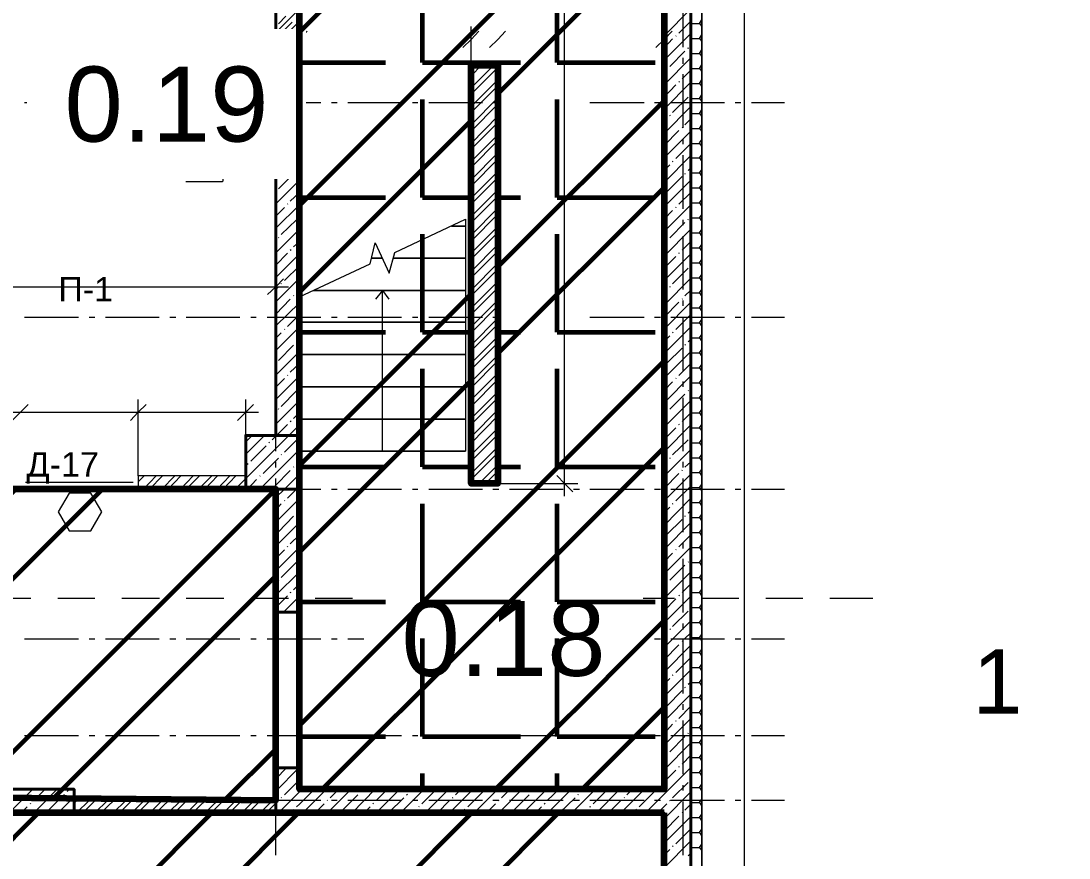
# Model space of a CAD drawing. Header units: millimetres. Extents: x -213911 to 415037, y -3642 to 107391.
# Drawn here: x -87983 to -78206, y 15213 to 23020 of the extents above; entities that cross this region are included whole.
import ezdxf

# ---------------------------------------------------------------- set-up
doc = ezdxf.new("R2010")
doc.units = ezdxf.units.MM
for name, color, linetype, lineweight in [('9.1 Стен подвал шпак', 160, 'Continuous', 90), ('9.2 Потолок подвал шпак', 90, 'Continuous', 60), ('9.3 клининг подвал', 190, 'Continuous', 60), ('Оси', 7, 'Continuous', 9)]:
    doc.layers.add(name, color=color, linetype=linetype, lineweight=lineweight)
doc.layers.add('PDF _Текст', color=7, linetype='Continuous')
doc.styles.get("Standard").update_dxf_attribs({"font": 'arial.ttf'})

msp = doc.modelspace()

# ---------------------------------------------------------------- hatches: boundary and pattern name
at = {"layer": '9.3 клининг подвал'}
h = msp.add_hatch(dxfattribs=at)
h.set_pattern_fill('ANSI32', color=256, scale=180)
h.paths.add_polyline_path([(-85606.6, 18654.8), (-96273.7, 18654.8), (-96273.7, 19154.7), (-96875.3, 19154.7), (-96875.3, 17604.2), (-96354.2, 17604.2), (-96354.2, 15854.6), (-85606.6, 15752.9)])
h = msp.add_hatch(dxfattribs=at)
h.set_pattern_fill('ANSI32', color=256, scale=180)
h.paths.add_polyline_path([(-81984.5, 15634.3), (-99476.4, 15634.3), (-99476.4, 5395.1), (-81984.5, 5395.1)])
h.paths.add_polyline_path([(-94892.7, 10643.9), (-87487.5, 10643.9), (-87487.5, 10432.1), (-94892.7, 10432.1)], flags=16)

# ---------------------------------------------------------------- linework, layer by layer
at = {"lineweight": 40}
for points in [[(-99599.2, 5395.1), (-112308.3, 5395.1), (-112308.3, 5145.1), (-81734.6, 5145.1), (-81734.6, 5395.1), (-81734.6, 24950), (-81984.5, 24950), (-81984.5, 24361.2), (-85386.3, 24361.2), (-85386.3, 24111.2), (-81984.5, 24111.2), (-81984.5, 15854.6), (-85386.3, 15854.6), (-85386.3, 16053.7), (-85606.6, 16053.7), (-85606.6, 15634.3), (-85386.3, 15634.3), (-81984.5, 15634.3), (-81984.5, 5395.1), (-99476.4, 5395.1)], [(-85606.6, 23861.3), (-85606.6, 23208.9), (-85606.6, 21806.7), (-85606.6, 19154.7), (-85386.3, 19154.7), (-85386.3, 24361.2), (-85606.6, 24361.2)], [(-85386.3, 21806.7), (-85386.3, 23208.9)]]:
    msp.add_lwpolyline(points, dxfattribs=at)
at = {"lineweight": 18}
for points in [[(-85314.3, 22925.1), (-85386.3, 22848.8), (-85462.6, 22772.5)], [(-83712.9, 22925.1), (-83785, 22848.8), (-83861.2, 22772.5)], [(-83463, 22925.1), (-83535, 22848.8), (-83611.3, 22772.5)], [(-81908.3, 22925.1), (-81984.5, 22848.8), (-82060.8, 22772.5)], [(-85534.6, 20616.2), (-85606.6, 20540), (-85682.8, 20468)], [(-87915.4, 19442.8), (-87987.4, 19370.8), (-88063.7, 19294.5)], [(-86814, 19442.8), (-86890.2, 19370.8), (-86962.2, 19294.5)], [(-85814.2, 19442.8), (-85886.2, 19370.8), (-85962.4, 19294.5)], [(-82984.3, 18781.9), (-82912.3, 18705.7), (-82836, 18629.4)]]:
    msp.add_lwpolyline(points, dxfattribs=at)
at = {"lineweight": 40}
for points in [[(-85386.3, 19154.7), (-85886.2, 19154.7), (-85886.2, 18654.8), (-85386.3, 18654.8)], [(-85386.3, 17506.8), (-85386.3, 18654.8), (-85606.6, 18654.8), (-85606.6, 17506.8)], [(-94892.7, 15634.3), (-87487.5, 15634.3), (-87487.5, 15854.6), (-94892.7, 15854.6)]]:
    msp.add_lwpolyline(points, close=True, dxfattribs=at)
at = {"layer": '9.1 Стен подвал шпак'}
for points in [[(-83785, 22607.3), (-83535, 22607.3), (-83535, 18705.7), (-83785, 18705.7)], [(-96354.2, 15854.6), (-85606.6, 15752.9), (-85606.6, 18654.8), (-96273.7, 18654.8), (-96273.7, 19154.7), (-96875.3, 19154.7), (-96875.3, 17604.2), (-96354.2, 17604.2)], [(-81984.5, 15634.3), (-99476.4, 15634.3), (-99476.4, 5395.1), (-81984.5, 5395.1)]]:
    msp.add_lwpolyline(points, close=True, dxfattribs=at)
at = {"layer": 'Оси', "lineweight": 9}
for points in [[(-122034.9, 12402), (-117980.7, 12402), (-117980.7, 4645.2), (-81234.7, 4645.2), (-81234.7, 27161.4), (-86394.6, 27161.4), (-95083.3, 27161.4), (-113278.4, 27161.4), (-113278.4, 32867.8), (-122094.2, 32867.8), (-122094.2, 32465.3)], [(-104132.1, 26661.5), (-81734.6, 26661.5), (-81734.6, 5145.1), (-117489.3, 5145.1)], [(-82912.3, 18587), (-82912.3, 22607.3), (-82912.3, 24229.8)], [(-85606.6, 22776.8), (-85606.6, 23276.7)], [(-81806.6, 22776.8), (-81806.6, 23276.7)], [(-85606.6, 22912.3), (-85386.3, 23132.6)], [(-81984.5, 22882.7), (-81734.6, 23132.6)], [(-85606.6, 22798), (-85386.3, 23018.3)], [(-85598.1, 22980.1), (-85593.9, 22984.4)], [(-85581.2, 22992.8), (-85513.4, 23064.9)], [(-85526.1, 22937.8), (-85454.1, 23009.8)], [(-81984.5, 22997.1), (-81984.5, 22997.1)], [(-81844.7, 22908.1), (-81734.6, 23018.3)], [(-81734.6, 23001.3), (-81734.6, 22997.1), (-81654.1, 22997.1), (-81632.9, 22967.4)], [(-81734.6, 22997.1), (-81734.6, 22997.1)], [(-81654.1, 22997.1), (-81632.9, 23031)], [(-85606.6, 22082), (-86309.8, 22082), (-86309.8, 22882.7), (-85606.6, 22882.7)], [(-85606.6, 22857.3), (-85555.8, 22908.1)], [(-85606.6, 22683.6), (-85386.3, 22903.9)], [(-85538.8, 22920.8), (-85538.8, 22925.1)], [(-85471, 22878.5), (-85399, 22950.5)], [(-85386.3, 22954.7), (-85386.3, 22848.8), (-85386.3, 22730.2)], [(-83785, 22607.3), (-83785, 22848.8), (-83785, 22967.4)], [(-81984.5, 22954.7), (-81984.5, 22848.8), (-81984.5, 22730.2)], [(-81984.5, 22653.9), (-81734.6, 22903.9)], [(-81874.4, 22878.5), (-81870.1, 22882.7)], [(-81654.1, 22857.3), (-81632.9, 22891.2)], [(-85606.6, 22569.2), (-85386.3, 22789.5)], [(-85568.5, 22781), (-85496.4, 22853)], [(-85513.4, 22721.7), (-85441.4, 22793.7)], [(-85483.7, 22865.7), (-85479.5, 22870)], [(-85424.4, 22810.7), (-85424.4, 22810.7)], [(-85411.7, 22823.4), (-85386.3, 22848.8)], [(-81984.5, 22768.3), (-81904, 22853)], [(-81734.6, 22861.5), (-81734.6, 22857.3), (-81654.1, 22857.3), (-81632.9, 22827.6)], [(-81734.6, 22857.3), (-81734.6, 22857.3)], [(-85606.6, 22742.9), (-85598.1, 22751.4)], [(-85606.6, 22628.5), (-85538.8, 22696.3)], [(-85581.2, 22764.1), (-85581.2, 22768.3)], [(-85526.1, 22709), (-85521.9, 22713.2)], [(-85454.1, 22666.6), (-85386.3, 22734.4)], [(-81929.4, 22594.6), (-81789.6, 22738.7)], [(-81760, 22764.1), (-81755.8, 22772.5)], [(-81734.6, 22721.7), (-81734.6, 22717.5), (-81654.1, 22717.5), (-81632.9, 22687.8)], [(-81734.6, 22717.5), (-81734.6, 22717.5)], [(-81654.1, 22717.5), (-81632.9, 22751.4)], [(-85606.6, 22454.8), (-85386.3, 22675.1)], [(-85606.6, 22620), (-85606.6, 22675.1)], [(-85555.8, 22565), (-85483.7, 22637)], [(-85471, 22649.7), (-85466.8, 22653.9)], [(-85411.7, 22594.6), (-85411.7, 22598.9)], [(-85399, 22607.3), (-85386.3, 22620)], [(-83785, 22565), (-83742.6, 22607.3)], [(-83785, 22395.5), (-83573.1, 22607.3)], [(-83785, 22509.9), (-83687.5, 22607.3)], [(-83785, 22336.2), (-83535, 22586.1)], [(-81984.5, 22425.2), (-81734.6, 22675.1)], [(-81806.6, 22620), (-81806.6, 22675.1)], [(-81654.1, 22577.7), (-81632.9, 22611.6)], [(-85606.6, 22340.4), (-85386.3, 22560.7)], [(-85606.6, 22514.1), (-85581.2, 22539.5)], [(-85606.6, 22022.7), (-85606.6, 22522.6)], [(-85568.5, 22552.3), (-85568.5, 22552.3)], [(-85513.4, 22492.9), (-85509.2, 22497.2)], [(-85496.4, 22509.9), (-85424.4, 22581.9)], [(-85441.4, 22450.6), (-85386.3, 22505.7)], [(-81959.1, 22565), (-81954.9, 22569.2)], [(-81815.1, 22480.2), (-81734.6, 22560.7)], [(-81806.6, 22022.7), (-81806.6, 22522.6)], [(-81734.6, 22581.9), (-81734.6, 22577.7), (-81654.1, 22577.7), (-81632.9, 22548)], [(-81734.6, 22577.7), (-81734.6, 22577.7)], [(-85928.6, 22480.2), (-86102.2, 21518.6), (-86445.4, 21518.6)], [(-85606.6, 22226.1), (-85386.3, 22446.3)], [(-85598.1, 22408.2), (-85526.1, 22480.2)], [(-85538.8, 22353.1), (-85471, 22425.2)], [(-85454.1, 22437.9), (-85454.1, 22442.1)], [(-83785, 22221.8), (-83535, 22471.8)], [(-83785, 22166.7), (-83535, 22416.7)], [(-81984.5, 22196.4), (-81734.6, 22450.6)], [(-81984.5, 22310.8), (-81874.4, 22425.2)], [(-81844.7, 22450.6), (-81840.5, 22454.8)], [(-81734.6, 22442.1), (-81734.6, 22437.9), (-81654.1, 22437.9), (-81632.9, 22408.2)], [(-81734.6, 22437.9), (-81734.6, 22437.9)], [(-81654.1, 22437.9), (-81632.9, 22471.8)], [(-85606.6, 22115.9), (-85386.3, 22332)], [(-85606.6, 22285.4), (-85568.5, 22323.5)], [(-85555.8, 22336.2), (-85551.5, 22340.4)], [(-85483.7, 22293.8), (-85411.7, 22365.9)], [(-85399, 22382.8), (-85394.8, 22382.8)], [(-83785, 22052.4), (-83535, 22302.3)], [(-81904, 22166.7), (-81760, 22310.8)], [(-81734.6, 22302.3), (-81734.6, 22298.1), (-81654.1, 22298.1), (-81632.9, 22268.4)], [(-81734.6, 22298.1), (-81734.6, 22298.1)], [(-81654.1, 22298.1), (-81632.9, 22332)], [(-87949.3, 22259.9), (-87445.2, 22259.9)], [(-87347.7, 22259.9), (-87292.7, 22259.9)], [(-87195.2, 22259.9), (-86695.3, 22259.9)], [(-86593.7, 22259.9), (-86538.6, 22259.9)], [(-86441.2, 22259.9), (-85941.3, 22259.9)], [(-85839.6, 22259.9), (-85788.8, 22259.9)], [(-85687.1, 22259.9), (-85187.2, 22259.9)], [(-85606.6, 22001.5), (-85386.3, 22221.8)], [(-85581.2, 22196.4), (-85513.4, 22268.4)], [(-85526.1, 22137.1), (-85454.1, 22209.1)], [(-85496.4, 22281.1), (-85496.4, 22281.1)], [(-85441.4, 22221.8), (-85437.1, 22226.1)], [(-85424.4, 22238.8), (-85386.3, 22276.9)], [(-85085.5, 22259.9), (-85034.7, 22259.9)], [(-84933, 22259.9), (-84433.1, 22259.9)], [(-84331.5, 22259.9), (-84280.6, 22259.9)], [(-84178.9, 22259.9), (-83679.1, 22259.9)], [(-83785, 21993.1), (-83535, 22243)], [(-83581.6, 22259.9), (-83526.5, 22259.9)], [(-82675, 22259.9), (-82170.9, 22259.9)], [(-82073.5, 22259.9), (-82018.4, 22259.9)], [(-81984.5, 21971.9), (-81734.6, 22221.8)], [(-81921, 22259.9), (-81421.1, 22259.9)], [(-81319.4, 22259.9), (-81268.6, 22259.9)], [(-81166.9, 22259.9), (-80861.9, 22259.9)], [(-85606.6, 22056.6), (-85555.8, 22111.7)], [(-85606.6, 21887.1), (-85386.3, 22107.4)], [(-85598.1, 22179.5), (-85593.9, 22183.7)], [(-85538.8, 22124.4), (-85538.8, 22124.4)], [(-85471, 22082), (-85399, 22154)], [(-83785, 21878.7), (-83535, 22132.9)], [(-81984.5, 22086.3), (-81959.1, 22111.7)], [(-81929.4, 22137.1), (-81925.2, 22141.3)], [(-81789.6, 22052.4), (-81734.6, 22107.4)], [(-81734.6, 22162.5), (-81734.6, 22158.3), (-81654.1, 22158.3), (-81632.9, 22128.6)], [(-81734.6, 22158.3), (-81734.6, 22158.3)], [(-81654.1, 22158.3), (-81632.9, 22192.2)], [(-85568.5, 21980.3), (-85496.4, 22052.4)], [(-85483.7, 22065.1), (-85479.5, 22069.3)], [(-85424.4, 22010), (-85424.4, 22014.2)], [(-85411.7, 22022.7), (-85386.3, 22048.1)], [(-83785, 21823.6), (-83535, 22073.5)], [(-81815.1, 22022.7), (-81810.8, 22026.9)], [(-81734.6, 22022.7), (-81734.6, 22018.5), (-81654.1, 22018.5), (-81632.9, 21988.8)], [(-81734.6, 22018.5), (-81734.6, 22018.5)], [(-81654.1, 22018.5), (-81632.9, 22052.4)], [(-85606.6, 21942.2), (-85598.1, 21950.7)], [(-85606.6, 21870.2), (-85606.6, 21921)], [(-85581.2, 21967.6), (-85581.2, 21967.6)], [(-85572.7, 21806.7), (-85386.3, 21993.1)], [(-85526.1, 21908.3), (-85521.9, 21912.6)], [(-85513.4, 21925.3), (-85441.4, 21997.3)], [(-85454.1, 21866), (-85386.3, 21933.7)], [(-83785, 21709.2), (-83535, 21959.2)], [(-83785, 21654.2), (-83535, 21904.1)], [(-81984.5, 21857.5), (-81844.7, 21997.3)], [(-81984.5, 21743.1), (-81734.6, 21993.1)], [(-81806.6, 21870.2), (-81806.6, 21921)], [(-81654.1, 21882.9), (-81632.9, 21912.6)], [(-85606.6, 21827.8), (-85538.8, 21895.6)], [(-85606.6, 21772.8), (-85572.7, 21806.7)], [(-85517.6, 21806.7), (-85483.7, 21840.5)], [(-85496.4, 21768.5), (-85458.3, 21806.7)], [(-85471, 21853.3), (-85466.8, 21853.3)], [(-85458.3, 21806.7), (-85386.3, 21878.7)], [(-85399, 21810.9), (-85386.3, 21819.4)], [(-81874.4, 21738.9), (-81734.6, 21878.7)], [(-81734.6, 21878.7), (-81734.6, 21882.9), (-81734.6, 21878.7), (-81654.1, 21878.7), (-81632.9, 21849)], [(-85606.6, 21268.6), (-85606.6, 21768.5)], [(-85606.6, 21544), (-85386.3, 21764.3)], [(-85606.6, 21658.4), (-85555.8, 21709.2)], [(-85526.1, 21738.9), (-85521.9, 21743.1)], [(-83785, 21539.8), (-83535, 21789.7)], [(-83785, 21480.5), (-83535, 21730.4)], [(-81984.5, 21514.4), (-81734.6, 21764.3)], [(-81904, 21709.2), (-81899.8, 21713.5)], [(-81806.6, 21268.6), (-81806.6, 21768.5)], [(-81734.6, 21738.9), (-81734.6, 21743.1), (-81654.1, 21743.1), (-81632.9, 21709.2)], [(-81734.6, 21743.1), (-81734.6, 21743.1)], [(-81654.1, 21743.1), (-81632.9, 21772.8)], [(-85411.7, 21624.5), (-85407.5, 21628.7)], [(-83785, 21366.1), (-83535, 21616)], [(-81984.5, 21628.7), (-81929.4, 21679.6)], [(-81760, 21624.5), (-81734.6, 21649.9)], [(-81654.1, 21603.3), (-81632.9, 21633)], [(-85606.6, 21315.2), (-85386.3, 21535.5)], [(-85581.2, 21455), (-85441.4, 21594.8)], [(-83785, 21311), (-83535, 21561)], [(-81984.5, 21285.6), (-81734.6, 21535.5)], [(-81959.1, 21425.4), (-81815.1, 21569.4)], [(-81789.6, 21594.8), (-81785.4, 21599.1)], [(-81734.6, 21599.1), (-81734.6, 21603.3), (-81654.1, 21603.3), (-81632.9, 21569.4)], [(-81734.6, 21603.3), (-81734.6, 21603.3)], [(-85606.6, 21429.6), (-85606.6, 21429.6)], [(-85471, 21340.7), (-85386.3, 21421.2)], [(-83785, 21196.6), (-83535, 21446.6)], [(-81844.7, 21311), (-81734.6, 21421.2)], [(-81734.6, 21459.3), (-81734.6, 21463.5), (-81654.1, 21463.5), (-81632.9, 21429.6)], [(-81734.6, 21463.5), (-81734.6, 21463.5)], [(-81654.1, 21463.5), (-81632.9, 21493.2)], [(-85496.4, 21311), (-85492.2, 21315.2)], [(-83785, 21137.3), (-83535, 21387.3)], [(-81984.5, 21400), (-81984.5, 21400)], [(-81734.6, 21319.5), (-81734.6, 21323.7), (-81654.1, 21323.7), (-81632.9, 21289.8)], [(-81734.6, 21323.7), (-81734.6, 21323.7)], [(-81654.1, 21323.7), (-81632.9, 21353.4)], [(-85606.6, 21086.5), (-85386.3, 21306.8)], [(-85606.6, 21200.9), (-85526.1, 21281.4)], [(-83785, 21022.9), (-83535, 21272.9)], [(-83785, 20967.9), (-83535, 21217.8)], [(-81984.5, 21056.8), (-81734.6, 21306.8)], [(-81984.5, 21171.2), (-81904, 21251.7)], [(-81874.4, 21281.4), (-81870.1, 21285.6)], [(-85606.6, 21116.1), (-85606.6, 21167)], [(-85555.8, 21027.2), (-85411.7, 21167)], [(-81929.4, 20997.5), (-81789.6, 21141.6)], [(-81806.6, 21116.1), (-81806.6, 21167)], [(-81760, 21167), (-81755.8, 21171.2)], [(-81734.6, 21179.7), (-81734.6, 21183.9), (-81654.1, 21183.9), (-81632.9, 21150)], [(-81734.6, 21183.9), (-81734.6, 21183.9)], [(-81654.1, 21183.9), (-81632.9, 21213.6)], [(-85606.6, 20857.7), (-85386.3, 21078)], [(-83785, 20853.5), (-83535, 21103.4)], [(-83785, 20798.4), (-83535, 21048.4)], [(-81984.5, 20828.1), (-81734.6, 21078)], [(-81734.6, 21039.9), (-81734.6, 21044.1), (-81654.1, 21044.1), (-81632.9, 21010.2)], [(-81734.6, 21044.1), (-81734.6, 21044.1)], [(-81654.1, 21044.1), (-81632.9, 21073.8)], [(-85606.6, 20514.6), (-85606.6, 21014.5)], [(-85581.2, 20997.5), (-85576.9, 21001.8)], [(-85441.4, 20912.8), (-85386.3, 20963.6)], [(-83785, 20684), (-83535, 20934)], [(-81959.1, 20967.9), (-81954.9, 20972.1)], [(-81815.1, 20883.1), (-81734.6, 20963.6)], [(-81806.6, 20514.6), (-81806.6, 21014.5)], [(-81654.1, 20904.3), (-81632.9, 20934)], [(-85606.6, 20743.3), (-85496.4, 20853.5)], [(-85606.6, 20629), (-85386.3, 20849.2)], [(-85471, 20883.1), (-85462.6, 20887.4)], [(-83785, 20624.7), (-83535, 20874.7)], [(-81984.5, 20599.3), (-81734.6, 20849.2)], [(-81844.7, 20853.5), (-81840.5, 20857.7)], [(-81734.6, 20900.1), (-81734.6, 20904.3), (-81654.1, 20904.3), (-81632.9, 20870.4)], [(-81734.6, 20904.3), (-81734.6, 20904.3)], [(-85526.1, 20599.3), (-85386.3, 20734.9)], [(-83785, 20510.3), (-83535, 20760.3)], [(-81984.5, 20713.7), (-81874.4, 20823.8)], [(-81734.6, 20760.3), (-81734.6, 20764.5), (-81654.1, 20764.5), (-81632.9, 20730.6)], [(-81734.6, 20764.5), (-81734.6, 20764.5)], [(-81654.1, 20764.5), (-81632.9, 20794.2)], [(-85606.6, 20645.9), (-85606.6, 20540), (-85606.6, 20421.4)], [(-83785, 20455.3), (-83535, 20705.2)], [(-81904, 20569.6), (-81760, 20713.7)], [(-81654.1, 20624.7), (-81632.9, 20654.4)], [(-96595.7, 20540), (-96354.2, 20540), (-88927.9, 20540), (-88809.3, 20540), (-85488, 20540)], [(-85606.6, 20400.2), (-85386.3, 20620.5)], [(-85606.6, 20514.6), (-85581.2, 20540)], [(-85555.8, 20569.6), (-85551.5, 20573.9)], [(-83785, 20340.9), (-83535, 20590.8)], [(-81984.5, 20370.5), (-81734.6, 20620.5)], [(-81929.4, 20540), (-81925.2, 20544.2)], [(-81734.6, 20620.5), (-81734.6, 20624.7), (-81654.1, 20624.7), (-81632.9, 20590.8)], [(-81734.6, 20624.7), (-81734.6, 20624.7)], [(-85441.4, 20455.3), (-85437.1, 20459.5)], [(-85411.7, 20484.9), (-85386.3, 20506.1)], [(-84611.1, 20506.1), (-84674.6, 20425.6)], [(-84611.1, 19006.4), (-84611.1, 19307.2), (-84611.1, 19608), (-84611.1, 19908.8), (-84611.1, 20209.6), (-84611.1, 20506.1), (-84551.7, 20425.6)], [(-83785, 20281.6), (-83535, 20531.5)], [(-81984.5, 20484.9), (-81959.1, 20510.3)], [(-81789.6, 20455.3), (-81734.6, 20510.3)], [(-81734.6, 20480.7), (-81734.6, 20484.9), (-81654.1, 20484.9), (-81632.9, 20451)], [(-81734.6, 20484.9), (-81734.6, 20484.9)], [(-81654.1, 20484.9), (-81632.9, 20514.6)], [(-85606.6, 20285.8), (-85471, 20425.6)], [(-85606.6, 20362.1), (-85606.6, 20412.9)], [(-85606.6, 20175.7), (-85386.3, 20391.7)], [(-83785, 20167.2), (-83535, 20417.1)], [(-83785, 20112.1), (-83535, 20362.1)], [(-81984.5, 20146), (-81734.6, 20396)], [(-81984.5, 20256.2), (-81844.7, 20396)], [(-81815.1, 20425.6), (-81810.8, 20429.8)], [(-81806.6, 20362.1), (-81806.6, 20412.9)], [(-81734.6, 20340.9), (-81734.6, 20345.1), (-81654.1, 20345.1), (-81632.9, 20311.2)], [(-81734.6, 20345.1), (-81734.6, 20345.1)], [(-81654.1, 20345.1), (-81632.9, 20374.8)], [(-87949.3, 20256.2), (-87445.2, 20256.2)], [(-87347.7, 20256.2), (-87292.7, 20256.2)], [(-87195.2, 20256.2), (-86695.3, 20256.2)], [(-86593.7, 20256.2), (-86538.6, 20256.2)], [(-86441.2, 20256.2), (-85941.3, 20256.2)], [(-85839.6, 20256.2), (-85788.8, 20256.2)], [(-85687.1, 20256.2), (-85187.2, 20256.2)], [(-85606.6, 19760.5), (-85606.6, 20260.4)], [(-85496.4, 20171.4), (-85386.3, 20281.6)], [(-85085.5, 20256.2), (-85034.7, 20256.2)], [(-84933, 20256.2), (-84433.1, 20256.2)], [(-84331.5, 20256.2), (-84280.6, 20256.2)], [(-84178.9, 20256.2), (-83679.1, 20256.2)], [(-83785, 19997.7), (-83535, 20247.7)], [(-83581.6, 20256.2), (-83526.5, 20256.2)], [(-82675, 20256.2), (-82170.9, 20256.2)], [(-82073.5, 20256.2), (-82018.4, 20256.2)], [(-81921, 20256.2), (-81421.1, 20256.2)], [(-81874.4, 20141.8), (-81734.6, 20281.6)], [(-81806.6, 19760.5), (-81806.6, 20260.4)], [(-81319.4, 20256.2), (-81268.6, 20256.2)], [(-81166.9, 20256.2), (-80861.9, 20256.2)], [(-85606.6, 19946.9), (-85386.3, 20167.2)], [(-85526.1, 20141.8), (-85521.9, 20146)], [(-83785, 19942.7), (-83535, 20192.6)], [(-81984.5, 19917.2), (-81734.6, 20167.2)], [(-81734.6, 20201.1), (-81734.6, 20205.3), (-81654.1, 20205.3), (-81632.9, 20171.4)], [(-81734.6, 20205.3), (-81734.6, 20205.3)], [(-81654.1, 20205.3), (-81632.9, 20235)], [(-85606.6, 20061.3), (-85555.8, 20112.1)], [(-83785, 19828.3), (-83535, 20078.2)], [(-81984.5, 20031.6), (-81929.4, 20082.5)], [(-81904, 20112.1), (-81899.8, 20116.4)], [(-81760, 20027.4), (-81734.6, 20052.8)], [(-81734.6, 20061.3), (-81734.6, 20065.5), (-81654.1, 20065.5), (-81632.9, 20031.6)], [(-81734.6, 20065.5), (-81734.6, 20065.5)], [(-81654.1, 20065.5), (-81632.9, 20095.2)], [(-85581.2, 19853.7), (-85441.4, 19997.7)], [(-85411.7, 20027.4), (-85407.5, 20031.6)], [(-83785, 19769), (-83535, 20018.9)], [(-81959.1, 19828.3), (-81815.1, 19968.1)], [(-81789.6, 19997.7), (-81785.4, 20002)], [(-81654.1, 19925.7), (-81632.9, 19955.4)], [(-85606.6, 19718.1), (-85386.3, 19938.4)], [(-83785, 19654.6), (-83535, 19904.5)], [(-83785, 19599.5), (-83535, 19849.5)], [(-81984.5, 19688.5), (-81734.6, 19938.4)], [(-81734.6, 19921.5), (-81734.6, 19925.7), (-81654.1, 19925.7), (-81632.9, 19891.8)], [(-81734.6, 19925.7), (-81734.6, 19925.7)], [(-85606.6, 19832.5), (-85606.6, 19832.5)], [(-85471, 19743.6), (-85386.3, 19824.1)], [(-81984.5, 19802.9), (-81984.5, 19802.9)], [(-81844.7, 19713.9), (-81734.6, 19824.1)], [(-81734.6, 19781.7), (-81734.6, 19785.9), (-81654.1, 19785.9), (-81632.9, 19752)], [(-81734.6, 19785.9), (-81734.6, 19785.9)], [(-81654.1, 19785.9), (-81632.9, 19815.6)], [(-85606.6, 19489.4), (-85386.3, 19709.7)], [(-85606.6, 19603.8), (-85526.1, 19684.3)], [(-85606.6, 19608), (-85606.6, 19658.8)], [(-85496.4, 19713.9), (-85492.2, 19718.1)], [(-83785, 19485.1), (-83535, 19735.1)], [(-83785, 19425.8), (-83535, 19675.8)], [(-81984.5, 19459.7), (-81734.6, 19709.7)], [(-81984.5, 19574.1), (-81904, 19654.6)], [(-81874.4, 19684.3), (-81870.1, 19688.5)], [(-81806.6, 19608), (-81806.6, 19658.8)], [(-81654.1, 19646.1), (-81632.9, 19675.8)], [(-85555.8, 19425.8), (-85411.7, 19569.9)], [(-83785, 19311.5), (-83535, 19561.4)], [(-81760, 19569.9), (-81755.8, 19574.1)], [(-81734.6, 19641.9), (-81734.6, 19646.1), (-81654.1, 19646.1), (-81632.9, 19612.2)], [(-81734.6, 19646.1), (-81734.6, 19646.1)], [(-86890.2, 18777.7), (-86890.2, 19370.8), (-86890.2, 19489.4)], [(-85886.2, 18777.7), (-85886.2, 19370.8), (-85886.2, 19489.4)], [(-85606.6, 19006.4), (-85606.6, 19506.3)], [(-85606.6, 19260.6), (-85386.3, 19480.9)], [(-83785, 19256.4), (-83535, 19506.3)], [(-81984.5, 19231), (-81734.6, 19480.9)], [(-81929.4, 19400.4), (-81789.6, 19540.2)], [(-81806.6, 19006.4), (-81806.6, 19506.3)], [(-81734.6, 19502.1), (-81734.6, 19506.3), (-81654.1, 19506.3), (-81632.9, 19472.4)], [(-81734.6, 19506.3), (-81734.6, 19506.3)], [(-81654.1, 19506.3), (-81632.9, 19536)], [(-88110.3, 19370.8), (-86890.2, 19370.8), (-85767.6, 19370.8)], [(-85581.2, 19400.4), (-85576.9, 19404.7)], [(-85441.4, 19311.5), (-85386.3, 19366.5)], [(-83785, 19142), (-83535, 19391.9)], [(-81959.1, 19370.8), (-81954.9, 19375)], [(-81815.1, 19286), (-81734.6, 19366.5)], [(-81734.6, 19362.3), (-81734.6, 19366.5), (-81654.1, 19366.5), (-81632.9, 19332.6)], [(-81734.6, 19366.5), (-81734.6, 19366.5)], [(-81654.1, 19366.5), (-81632.9, 19396.2)], [(-85471, 19286), (-85462.6, 19290.3)], [(-83785, 19082.7), (-83535, 19336.9)], [(-81844.7, 19256.4), (-81840.5, 19260.6)], [(-85886.2, 18752.3), (-85483.7, 19154.7), (-85386.3, 19252.1)], [(-85640.5, 19112.3), (-85598.1, 19154.7), (-85496.4, 19256.4)], [(-83785, 18972.5), (-83535, 19222.5)], [(-83785, 18913.2), (-83535, 19163.2)], [(-81984.5, 19002.2), (-81734.6, 19252.1)], [(-81984.5, 19116.6), (-81874.4, 19226.7)], [(-81734.6, 19222.5), (-81734.6, 19226.7), (-81654.1, 19226.7), (-81632.9, 19192.8)], [(-81734.6, 19226.7), (-81734.6, 19226.7)], [(-81654.1, 19226.7), (-81632.9, 19256.4)], [(-85886.2, 18981), (-85712.5, 19154.7)], [(-85886.2, 19095.4), (-85826.9, 19154.7)], [(-85670.1, 19086.9), (-85665.9, 19091.2)], [(-85526.1, 18998), (-85386.3, 19137.8)], [(-81904, 18972.5), (-81760, 19112.3)], [(-81734.6, 19082.7), (-81734.6, 19086.9), (-81654.1, 19086.9), (-81632.9, 19053)], [(-81734.6, 19086.9), (-81734.6, 19086.9)], [(-81654.1, 19086.9), (-81632.9, 19116.6)], [(-85839.6, 18913.2), (-85695.6, 19057.3)], [(-85754.9, 18654.8), (-85386.3, 19023.4)], [(-85555.8, 18972.5), (-85551.5, 18976.8)], [(-85386.3, 19006.4), (-83835.8, 19006.4)], [(-83785, 18798.9), (-83535, 19048.8)], [(-83785, 18743.8), (-83535, 18993.7)], [(-81984.5, 18773.4), (-81734.6, 19023.4)], [(-81654.1, 18947.1), (-81632.9, 18976.8)], [(-85869.2, 18883.6), (-85865, 18892.1)], [(-85725.2, 18798.9), (-85581.2, 18942.9)], [(-85606.6, 18853.9), (-85606.6, 18909)], [(-85411.7, 18883.6), (-85386.3, 18909)], [(-83708.7, 18705.7), (-83535, 18879.3)], [(-81984.5, 18887.8), (-81959.1, 18913.2)], [(-81929.4, 18942.9), (-81925.2, 18947.1)], [(-81806.6, 18853.9), (-81806.6, 18909)], [(-81789.6, 18858.2), (-81734.6, 18909)], [(-81734.6, 18942.9), (-81734.6, 18947.1), (-81654.1, 18947.1), (-81632.9, 18913.2)], [(-81734.6, 18947.1), (-81734.6, 18947.1)], [(-86890.2, 18722.6), (-86835.1, 18777.7)], [(-86839.4, 18654.8), (-86720.8, 18777.7)], [(-86784.3, 18654.8), (-86661.4, 18777.7)], [(-86669.9, 18654.8), (-86547.1, 18777.7)], [(-86610.6, 18654.8), (-86492, 18777.7)], [(-86496.2, 18654.8), (-86377.6, 18777.7)], [(-86441.2, 18654.8), (-86318.3, 18777.7)], [(-86326.8, 18654.8), (-86203.9, 18777.7)], [(-86267.5, 18654.8), (-86148.8, 18777.7)], [(-86153.1, 18654.8), (-86034.5, 18777.7)], [(-86098, 18654.8), (-85979.4, 18777.7)], [(-85754.9, 18773.4), (-85750.6, 18777.7)], [(-85610.8, 18684.5), (-85471, 18828.5)], [(-85606.6, 18574.3), (-85526.1, 18654.8), (-85386.3, 18794.6)], [(-85441.4, 18858.2), (-85437.1, 18862.4)], [(-83649.4, 18705.7), (-83535, 18820)], [(-81984.5, 18659.1), (-81844.7, 18798.9)], [(-81984.5, 18544.7), (-81734.6, 18794.6)], [(-81815.1, 18828.5), (-81810.8, 18832.7)], [(-81734.6, 18803.1), (-81734.6, 18807.3), (-81654.1, 18807.3), (-81632.9, 18773.4)], [(-81734.6, 18807.3), (-81734.6, 18807.3)], [(-81654.1, 18807.3), (-81632.9, 18837)], [(-87940.8, 18718.4), (-86936.8, 18718.4)], [(-85983.6, 18654.8), (-85886.2, 18752.3)], [(-85928.6, 18654.8), (-85886.2, 18692.9)], [(-85869.2, 18654.8), (-85784.5, 18743.8)], [(-85606.6, 18252.4), (-85606.6, 18752.3)], [(-85496.4, 18570.1), (-85411.7, 18654.8), (-85386.3, 18680.2)], [(-83535, 18705.7), (-83535, 18705.7)], [(-83535, 18705.7), (-82912.3, 18705.7), (-82789.4, 18705.7)], [(-81874.4, 18544.7), (-81734.6, 18680.2)], [(-81806.6, 18252.4), (-81806.6, 18752.3)], [(-81654.1, 18667.5), (-81632.9, 18697.2)], [(-87949.3, 18654.8), (-87445.2, 18654.8)], [(-87347.7, 18654.8), (-87292.7, 18654.8)], [(-87195.2, 18654.8), (-86695.3, 18654.8)], [(-86593.7, 18654.8), (-86538.6, 18654.8)], [(-86441.2, 18654.8), (-85941.3, 18654.8)], [(-85839.6, 18654.8), (-85788.8, 18654.8)], [(-85687.1, 18654.8), (-85187.2, 18654.8)], [(-85640.5, 18659.1), (-85636.2, 18663.3)], [(-85085.5, 18654.8), (-85034.7, 18654.8)], [(-84933, 18654.8), (-84433.1, 18654.8)], [(-84331.5, 18654.8), (-84280.6, 18654.8)], [(-84178.9, 18654.8), (-83679.1, 18654.8)], [(-83581.6, 18654.8), (-83526.5, 18654.8)], [(-83424.9, 18654.8), (-82925, 18654.8)], [(-82827.6, 18654.8), (-82772.5, 18654.8)], [(-82675, 18654.8), (-82170.9, 18654.8)], [(-82073.5, 18654.8), (-82018.4, 18654.8)], [(-81921, 18654.8), (-81421.1, 18654.8)], [(-81734.6, 18663.3), (-81734.6, 18667.5), (-81654.1, 18667.5), (-81632.9, 18633.6)], [(-81734.6, 18667.5), (-81734.6, 18667.5)], [(-81319.4, 18654.8), (-81268.6, 18654.8)], [(-81166.9, 18654.8), (-80861.9, 18654.8)], [(-85606.6, 18345.6), (-85386.3, 18565.9)], [(-85606.6, 18459.9), (-85555.8, 18515)], [(-85526.1, 18544.7), (-85521.9, 18548.9)], [(-81984.5, 18315.9), (-81734.6, 18570.1)], [(-81984.5, 18430.3), (-81929.4, 18485.4)], [(-81904, 18515), (-81899.8, 18519.3)], [(-81734.6, 18523.5), (-81734.6, 18527.7), (-81654.1, 18527.7), (-81632.9, 18493.8)], [(-81734.6, 18527.7), (-81734.6, 18527.7)], [(-81654.1, 18527.7), (-81632.9, 18557.4)], [(-85581.2, 18256.6), (-85441.4, 18400.6)], [(-85411.7, 18430.3), (-85407.5, 18434.5)], [(-81789.6, 18400.6), (-81785.4, 18404.9)], [(-81760, 18430.3), (-81734.6, 18455.7)], [(-81734.6, 18383.7), (-81734.6, 18387.9), (-81654.1, 18387.9), (-81632.9, 18354)], [(-81734.6, 18387.9), (-81734.6, 18387.9)], [(-81654.1, 18387.9), (-81632.9, 18417.6)], [(-85606.6, 18121), (-85386.3, 18341.3)], [(-81984.5, 18091.4), (-81734.6, 18341.3)], [(-81959.1, 18231.2), (-81815.1, 18371)], [(-85606.6, 18235.4), (-85606.6, 18235.4)], [(-85471, 18142.2), (-85386.3, 18226.9)], [(-81984.5, 18205.8), (-81984.5, 18205.8)], [(-81844.7, 18116.8), (-81734.6, 18226.9)], [(-81734.6, 18243.9), (-81734.6, 18248.1), (-81654.1, 18248.1), (-81632.9, 18214.2)], [(-81734.6, 18248.1), (-81734.6, 18248.1)], [(-81654.1, 18248.1), (-81632.9, 18277.8)], [(-85606.6, 18099.9), (-85606.6, 18154.9)], [(-85606.6, 17892.3), (-85386.3, 18112.6)], [(-85496.4, 18116.8), (-85492.2, 18121)], [(-81984.5, 17862.6), (-81734.6, 18112.6)], [(-81874.4, 18087.1), (-81870.1, 18091.4)], [(-81806.6, 18099.9), (-81806.6, 18154.9)], [(-81734.6, 18104.1), (-81734.6, 18108.3), (-81654.1, 18108.3), (-81632.9, 18074.4)], [(-81734.6, 18108.3), (-81734.6, 18108.3)], [(-81654.1, 18108.3), (-81632.9, 18138)], [(-85606.6, 18006.7), (-85526.1, 18087.1)], [(-85606.6, 17502.5), (-85606.6, 18002.4)], [(-81984.5, 17977), (-81904, 18057.5)], [(-81806.6, 17502.5), (-81806.6, 18002.4)], [(-81654.1, 17968.5), (-81632.9, 17998.2)], [(-85555.8, 17828.7), (-85411.7, 17972.8)], [(-81929.4, 17803.3), (-81789.6, 17943.1)], [(-81760, 17972.8), (-81755.8, 17977)], [(-81734.6, 17964.3), (-81734.6, 17968.5), (-81654.1, 17968.5), (-81632.9, 17934.6)], [(-81734.6, 17968.5), (-81734.6, 17968.5)], [(-85606.6, 17663.5), (-85386.3, 17883.8)], [(-85581.2, 17803.3), (-85576.9, 17807.6)], [(-81984.5, 17633.9), (-81734.6, 17883.8)], [(-81734.6, 17824.5), (-81734.6, 17828.7), (-81654.1, 17828.7), (-81632.9, 17794.8)], [(-81734.6, 17828.7), (-81734.6, 17828.7)], [(-81654.1, 17828.7), (-81632.9, 17858.4)], [(-85441.4, 17714.4), (-85386.3, 17769.4)], [(-81959.1, 17773.7), (-81954.9, 17777.9)], [(-81815.1, 17688.9), (-81734.6, 17769.4)], [(-81654.1, 17688.9), (-81632.9, 17718.6)], [(-88241.6, 17638.1), (-87890, 17638.1)], [(-87640, 17638.1), (-87292.7, 17638.1)], [(-87042.7, 17638.1), (-86691.1, 17638.1)], [(-86441.2, 17638.1), (-86089.5, 17638.1)], [(-85839.6, 17638.1), (-85488, 17638.1)], [(-85606.6, 17549.1), (-85496.4, 17659.3)], [(-85534.6, 17506.8), (-85386.3, 17655)], [(-85471, 17688.9), (-85462.6, 17693.2)], [(-85238, 17638.1), (-84890.7, 17638.1)], [(-84640.7, 17638.1), (-84289.1, 17638.1)], [(-84039.1, 17638.1), (-83687.5, 17638.1)], [(-83437.6, 17638.1), (-83090.2, 17638.1)], [(-82840.3, 17638.1), (-82488.6, 17638.1)], [(-82238.7, 17638.1), (-81887.1, 17638.1)], [(-81984.5, 17405.1), (-81734.6, 17655)], [(-81984.5, 17519.5), (-81874.4, 17629.6)], [(-81844.7, 17659.3), (-81840.5, 17663.5)], [(-81734.6, 17684.7), (-81734.6, 17688.9), (-81654.1, 17688.9), (-81632.9, 17655)], [(-81734.6, 17688.9), (-81734.6, 17688.9)], [(-81637.1, 17638.1), (-81285.5, 17638.1)], [(-81035.6, 17638.1), (-80688.2, 17638.1)], [(-80438.3, 17638.1), (-80035.8, 17638.1)], [(-85424.4, 17506.8), (-85386.3, 17540.7)], [(-81904, 17371.2), (-81760, 17515.2)], [(-81734.6, 17544.9), (-81734.6, 17549.1), (-81654.1, 17549.1), (-81632.9, 17515.2)], [(-81734.6, 17549.1), (-81734.6, 17549.1)], [(-81654.1, 17549.1), (-81632.9, 17578.8)], [(-81984.5, 17176.3), (-81734.6, 17426.3)], [(-81734.6, 17405.1), (-81734.6, 17409.3), (-81654.1, 17409.3), (-81632.9, 17375.4)], [(-81734.6, 17409.3), (-81734.6, 17409.3)], [(-81654.1, 17409.3), (-81632.9, 17439)], [(-85606.6, 17345.8), (-85606.6, 17400.9)], [(-81984.5, 17290.7), (-81959.1, 17316.1)], [(-81929.4, 17345.8), (-81925.2, 17350)], [(-81806.6, 17345.8), (-81806.6, 17400.9)], [(-81789.6, 17261.1), (-81734.6, 17311.9)], [(-87949.3, 17256.8), (-87445.2, 17256.8)], [(-87347.7, 17256.8), (-87292.7, 17256.8)], [(-87195.2, 17256.8), (-86695.3, 17256.8)], [(-86593.7, 17256.8), (-86538.6, 17256.8)], [(-86441.2, 17256.8), (-85941.3, 17256.8)], [(-85839.6, 17256.8), (-85788.8, 17256.8)], [(-85687.1, 17256.8), (-85187.2, 17256.8)], [(-85606.6, 16748.5), (-85606.6, 17248.4)], [(-85085.5, 17256.8), (-85034.7, 17256.8)], [(-84933, 17256.8), (-84433.1, 17256.8)], [(-84331.5, 17256.8), (-84280.6, 17256.8)], [(-84178.9, 17256.8), (-83679.1, 17256.8)], [(-83581.6, 17256.8), (-83526.5, 17256.8)], [(-83424.9, 17256.8), (-82925, 17256.8)], [(-82827.6, 17256.8), (-82772.5, 17256.8)], [(-82675, 17256.8), (-82170.9, 17256.8)], [(-82073.5, 17256.8), (-82018.4, 17256.8)], [(-81921, 17256.8), (-81421.1, 17256.8)], [(-81815.1, 17231.4), (-81810.8, 17235.6)], [(-81806.6, 16748.5), (-81806.6, 17248.4)], [(-81734.6, 17269.5), (-81654.1, 17269.5), (-81632.9, 17235.6)], [(-81734.6, 17269.5), (-81734.6, 17269.5)], [(-81734.6, 17269.5), (-81734.6, 17269.5)], [(-81654.1, 17269.5), (-81632.9, 17299.2)], [(-81319.4, 17256.8), (-81268.6, 17256.8)], [(-81166.9, 17256.8), (-80861.9, 17256.8)], [(-81984.5, 17062), (-81844.7, 17201.8)], [(-81984.5, 16947.6), (-81734.6, 17197.5)], [(-81734.6, 17129.7), (-81654.1, 17129.7), (-81632.9, 17095.8)], [(-81734.6, 17129.7), (-81734.6, 17129.7)], [(-81734.6, 17129.7), (-81734.6, 17129.7)], [(-81654.1, 17129.7), (-81632.9, 17159.4)], [(-81874.4, 16943.3), (-81734.6, 17083.1)], [(-81654.1, 16989.9), (-81632.9, 17019.6)], [(-81984.5, 16718.8), (-81734.6, 16968.8)], [(-81904, 16917.9), (-81899.8, 16922.2)], [(-81734.6, 16989.9), (-81654.1, 16989.9), (-81632.9, 16956)], [(-81734.6, 16989.9), (-81734.6, 16989.9)], [(-81734.6, 16989.9), (-81734.6, 16989.9)], [(-81984.5, 16833.2), (-81929.4, 16888.3)], [(-81760, 16833.2), (-81734.6, 16854.4)], [(-81734.6, 16850.1), (-81654.1, 16850.1), (-81632.9, 16816.2)], [(-81734.6, 16850.1), (-81734.6, 16850.1)], [(-81734.6, 16850.1), (-81734.6, 16850.1)], [(-81654.1, 16850.1), (-81632.9, 16879.8)], [(-81984.5, 16490), (-81734.6, 16740)], [(-81959.1, 16629.8), (-81815.1, 16773.9)], [(-81789.6, 16803.5), (-81785.4, 16807.8)], [(-81654.1, 16710.3), (-81632.9, 16740)], [(-85606.6, 16596), (-85606.6, 16646.8)], [(-81844.7, 16515.5), (-81734.6, 16629.8)], [(-81806.6, 16596), (-81806.6, 16646.8)], [(-81734.6, 16710.3), (-81654.1, 16710.3), (-81632.9, 16676.4)], [(-81734.6, 16710.3), (-81734.6, 16710.3)], [(-81734.6, 16710.3), (-81734.6, 16710.3)], [(-81984.5, 16604.4), (-81984.5, 16608.7)], [(-81734.6, 16570.5), (-81654.1, 16570.5), (-81632.9, 16536.6)], [(-81734.6, 16570.5), (-81734.6, 16570.5)], [(-81734.6, 16570.5), (-81734.6, 16570.5)], [(-81654.1, 16570.5), (-81632.9, 16600.2)], [(-85606.6, 15994.4), (-85606.6, 16494.3)], [(-81984.5, 16265.5), (-81734.6, 16515.5)], [(-81984.5, 16375.7), (-81904, 16460.4)], [(-81874.4, 16490), (-81870.1, 16494.3)], [(-81806.6, 15994.4), (-81806.6, 16494.3)], [(-81734.6, 16430.7), (-81654.1, 16430.7), (-81632.9, 16396.8)], [(-81734.6, 16430.7), (-81734.6, 16430.7)], [(-81734.6, 16430.7), (-81734.6, 16430.7)], [(-81654.1, 16430.7), (-81632.9, 16460.4)], [(-87949.3, 16354.5), (-87445.2, 16354.5)], [(-87347.7, 16354.5), (-87292.7, 16354.5)], [(-87195.2, 16354.5), (-86695.3, 16354.5)], [(-86593.7, 16354.5), (-86538.6, 16354.5)], [(-86441.2, 16354.5), (-85941.3, 16354.5)], [(-85839.6, 16354.5), (-85788.8, 16354.5)], [(-85687.1, 16354.5), (-85187.2, 16354.5)], [(-85085.5, 16354.5), (-85034.7, 16354.5)], [(-84933, 16354.5), (-84433.1, 16354.5)], [(-84331.5, 16354.5), (-84280.6, 16354.5)], [(-84178.9, 16354.5), (-83679.1, 16354.5)], [(-83581.6, 16354.5), (-83526.5, 16354.5)], [(-83424.9, 16354.5), (-82925, 16354.5)], [(-82827.6, 16354.5), (-82772.5, 16354.5)], [(-82675, 16354.5), (-82170.9, 16354.5)], [(-82073.5, 16354.5), (-82018.4, 16354.5)], [(-81929.4, 16202), (-81789.6, 16346)], [(-81921, 16354.5), (-81421.1, 16354.5)], [(-81760, 16375.7), (-81755.8, 16379.9)], [(-81319.4, 16354.5), (-81268.6, 16354.5)], [(-81166.9, 16354.5), (-80861.9, 16354.5)], [(-81984.5, 16036.8), (-81734.6, 16286.7)], [(-81734.6, 16290.9), (-81654.1, 16290.9), (-81632.9, 16257)], [(-81734.6, 16290.9), (-81734.6, 16290.9)], [(-81734.6, 16290.9), (-81734.6, 16290.9)], [(-81654.1, 16290.9), (-81632.9, 16320.6)], [(-81959.1, 16176.6), (-81954.9, 16180.8)], [(-81815.1, 16087.6), (-81734.6, 16172.3)], [(-81734.6, 16151.1), (-81654.1, 16151.1), (-81632.9, 16117.2)], [(-81734.6, 16151.1), (-81734.6, 16151.1)], [(-81734.6, 16151.1), (-81734.6, 16151.1)], [(-81654.1, 16151.1), (-81632.9, 16180.8)], [(-85606.6, 15837.7), (-85390.5, 16053.7)], [(-85606.6, 15952), (-85504.9, 16053.7)], [(-82158.2, 15634.3), (-81984.5, 15808), (-81734.6, 16057.9)], [(-81844.7, 16062.2), (-81840.5, 16066.4)], [(-81654.1, 16011.3), (-81632.9, 16041)], [(-85526.1, 15803.8), (-85386.3, 15943.6)], [(-81984.5, 15922.4), (-81874.4, 16032.5)], [(-81734.6, 16011.3), (-81654.1, 16011.3), (-81632.9, 15977.5)], [(-81734.6, 16011.3), (-81734.6, 16011.3)], [(-81734.6, 16011.3), (-81734.6, 16011.3)], [(-88093.3, 15634.3), (-87873, 15854.6)], [(-87864.6, 15634.3), (-87644.3, 15854.6)], [(-87864.6, 15748.7), (-87758.7, 15854.6)], [(-87551.1, 15833.4), (-87529.9, 15854.6)], [(-85606.6, 15841.9), (-85606.6, 15892.7)], [(-85581.2, 15634.3), (-85386.3, 15829.2), (-85360.9, 15854.6)], [(-85352.4, 15634.3), (-85132.1, 15854.6)], [(-85123.7, 15634.3), (-84903.4, 15854.6)], [(-85098.2, 15774.1), (-85017.7, 15854.6)], [(-84894.9, 15634.3), (-84678.8, 15854.6)], [(-84670.4, 15634.3), (-84450.1, 15854.6)], [(-84670.4, 15748.7), (-84564.5, 15854.6)], [(-84441.6, 15634.3), (-84221.3, 15854.6)], [(-84356.9, 15833.4), (-84335.7, 15854.6)], [(-84242.5, 15719), (-84106.9, 15854.6)], [(-84212.8, 15634.3), (-83992.5, 15854.6)], [(-83984.1, 15634.3), (-83763.8, 15854.6)], [(-83929, 15803.8), (-83878.2, 15854.6)], [(-83755.3, 15634.3), (-83535, 15854.6)], [(-83526.5, 15634.3), (-83306.3, 15854.6)], [(-83501.1, 15774.1), (-83420.6, 15854.6)], [(-83297.8, 15634.3), (-83077.5, 15854.6)], [(-83073.3, 15748.7), (-82963.1, 15854.6)], [(-83069, 15634.3), (-82848.7, 15854.6)], [(-82844.5, 15634.3), (-82624.2, 15854.6)], [(-82759.8, 15833.4), (-82738.6, 15854.6)], [(-82645.4, 15719), (-82509.8, 15854.6)], [(-82615.7, 15634.3), (-82395.4, 15854.6)], [(-82387, 15634.3), (-82166.7, 15854.6)], [(-82331.9, 15803.8), (-82281.1, 15854.6)], [(-81904, 15774.1), (-81760, 15918.1)], [(-81806.6, 15841.9), (-81806.6, 15892.7)], [(-81734.6, 15871.5), (-81654.1, 15871.5), (-81632.9, 15837.7)], [(-81734.6, 15871.5), (-81734.6, 15871.5)], [(-81734.6, 15871.5), (-81734.6, 15871.5)], [(-81654.1, 15871.5), (-81632.9, 15901.2)], [(-87949.3, 15752.9), (-87445.2, 15752.9)], [(-87750.2, 15634.3), (-87610.4, 15774.1)], [(-87635.8, 15634.3), (-87487.5, 15782.6)], [(-87580.7, 15803.8), (-87576.5, 15808)], [(-87487.5, 15723.3), (-87457.9, 15752.9)], [(-87466.3, 15634.3), (-87343.5, 15752.9)], [(-87407, 15634.3), (-87288.4, 15752.9)], [(-87347.7, 15752.9), (-87292.7, 15752.9)], [(-87292.7, 15634.3), (-87174, 15752.9)], [(-87237.6, 15634.3), (-87114.7, 15752.9)], [(-87195.2, 15752.9), (-86695.3, 15752.9)], [(-87123.2, 15634.3), (-87000.4, 15752.9)], [(-87063.9, 15634.3), (-86945.3, 15752.9)], [(-86949.5, 15634.3), (-86830.9, 15752.9)], [(-86894.4, 15634.3), (-86775.8, 15752.9)], [(-86780.1, 15634.3), (-86661.4, 15752.9)], [(-86725, 15634.3), (-86602.1, 15752.9)], [(-86610.6, 15634.3), (-86487.8, 15752.9)], [(-86593.7, 15752.9), (-86538.6, 15752.9)], [(-86551.3, 15634.3), (-86432.7, 15752.9)], [(-86441.2, 15752.9), (-85941.3, 15752.9)], [(-86436.9, 15634.3), (-86318.3, 15752.9)], [(-86381.8, 15634.3), (-86259, 15752.9)], [(-86267.5, 15634.3), (-86144.6, 15752.9)], [(-86208.2, 15634.3), (-86089.5, 15752.9)], [(-86093.8, 15634.3), (-85975.2, 15752.9)], [(-86038.7, 15634.3), (-85920.1, 15752.9)], [(-85924.3, 15634.3), (-85805.7, 15752.9)], [(-85865, 15634.3), (-85746.4, 15752.9)], [(-85839.6, 15752.9), (-85788.8, 15752.9)], [(-85754.9, 15634.3), (-85632, 15752.9)], [(-85687.1, 15752.9), (-85187.2, 15752.9)], [(-85606.6, 15723.3), (-85581.2, 15748.7)], [(-85555.8, 15774.1), (-85551.5, 15778.3)], [(-85411.7, 15689.4), (-85386.3, 15714.8), (-85267.7, 15833.4)], [(-85127.9, 15748.7), (-85123.7, 15752.9)], [(-85085.5, 15752.9), (-85034.7, 15752.9)], [(-84983.9, 15659.7), (-84839.8, 15803.8)], [(-84933, 15752.9), (-84433.1, 15752.9)], [(-84814.4, 15833.4), (-84810.2, 15837.7)], [(-84556, 15634.3), (-84411.9, 15774.1)], [(-84386.5, 15803.8), (-84378.1, 15808)], [(-84331.5, 15752.9), (-84280.6, 15752.9)], [(-84178.9, 15752.9), (-83679.1, 15752.9)], [(-84098.5, 15634.3), (-83984.1, 15748.7)], [(-83958.7, 15774.1), (-83950.2, 15778.3)], [(-83814.6, 15689.4), (-83670.6, 15833.4)], [(-83581.6, 15752.9), (-83526.5, 15752.9)], [(-83530.8, 15748.7), (-83522.3, 15752.9)], [(-83424.9, 15752.9), (-82925, 15752.9)], [(-83386.7, 15659.7), (-83242.7, 15803.8)], [(-83213.1, 15833.4), (-83208.8, 15837.7)], [(-82958.9, 15634.3), (-82814.8, 15774.1)], [(-82827.6, 15752.9), (-82772.5, 15752.9)], [(-82785.2, 15803.8), (-82781, 15808)], [(-82675, 15752.9), (-82170.9, 15752.9)], [(-82501.4, 15634.3), (-82387, 15748.7)], [(-82357.3, 15774.1), (-82353.1, 15778.3)], [(-82217.5, 15689.4), (-82073.5, 15833.4)], [(-82073.5, 15752.9), (-82018.4, 15752.9)], [(-81984.5, 15579.2), (-81734.6, 15829.2)], [(-81929.4, 15748.7), (-81925.2, 15752.9)], [(-81921, 15752.9), (-81421.1, 15752.9)], [(-81654.1, 15731.7), (-81632.9, 15761.4)], [(-81319.4, 15752.9), (-81268.6, 15752.9)], [(-81166.9, 15752.9), (-80861.9, 15752.9)], [(-87978.9, 15634.3), (-87923.9, 15689.4)], [(-87894.2, 15719), (-87890, 15723.3)], [(-87521.4, 15634.3), (-87496, 15659.7)], [(-85695.6, 15634.3), (-85606.6, 15723.3)], [(-85606.6, 15240.3), (-85606.6, 15740.2)], [(-85441.4, 15659.7), (-85437.1, 15668.2)], [(-85238, 15634.3), (-85153.3, 15719)], [(-84784.7, 15634.3), (-84725.4, 15689.4)], [(-84700, 15719), (-84695.8, 15723.3)], [(-84327.2, 15634.3), (-84297.6, 15659.7)], [(-84272.1, 15689.4), (-84267.9, 15693.6)], [(-83844.3, 15659.7), (-83840, 15668.2)], [(-83640.9, 15634.3), (-83556.2, 15719)], [(-83183.4, 15634.3), (-83128.3, 15689.4)], [(-83102.9, 15719), (-83094.4, 15723.3)], [(-82730.1, 15634.3), (-82700.5, 15659.7)], [(-82675, 15689.4), (-82666.6, 15693.6)], [(-82242.9, 15659.7), (-82238.7, 15668.2)], [(-82043.8, 15634.3), (-81984.5, 15693.6), (-81959.1, 15719)], [(-81806.6, 15240.3), (-81806.6, 15740.2)], [(-81789.6, 15659.7), (-81734.6, 15714.8)], [(-81734.6, 15731.7), (-81654.1, 15731.7), (-81632.9, 15697.9)], [(-81734.6, 15731.7), (-81734.6, 15731.7)], [(-81734.6, 15731.7), (-81734.6, 15731.7)], [(-85009.3, 15634.3), (-85009.3, 15638.5)], [(-83412.2, 15634.3), (-83412.2, 15638.5)], [(-81984.5, 15464.9), (-81844.7, 15604.7)], [(-81984.5, 15350.5), (-81734.6, 15600.4)], [(-81815.1, 15634.3), (-81810.8, 15638.5)], [(-81734.6, 15591.9), (-81654.1, 15591.9), (-81632.9, 15558.1)], [(-81734.6, 15591.9), (-81734.6, 15591.9)], [(-81734.6, 15591.9), (-81734.6, 15591.9)], [(-81654.1, 15591.9), (-81632.9, 15621.6)], [(-81874.4, 15346.2), (-81734.6, 15486)], [(-81734.6, 15452.1), (-81654.1, 15452.1), (-81632.9, 15418.3)], [(-81734.6, 15452.1), (-81734.6, 15452.1)], [(-81734.6, 15452.1), (-81734.6, 15452.1)], [(-81654.1, 15452.1), (-81632.9, 15481.8)], [(-81984.5, 15121.7), (-81734.6, 15371.7)], [(-81984.5, 15236.1), (-81929.4, 15291.2)], [(-81904, 15320.8), (-81899.8, 15325.1)], [(-81760, 15231.9), (-81734.6, 15257.3)], [(-81734.6, 15312.3), (-81654.1, 15312.3), (-81632.9, 15278.5)], [(-81734.6, 15312.3), (-81734.6, 15312.3)], [(-81734.6, 15312.3), (-81734.6, 15312.3)], [(-81654.1, 15312.3), (-81632.9, 15342)]]:
    msp.add_lwpolyline(points, dxfattribs=at)
for points in [[(-81632.9, 26763.2), (-81632.9, 5145.1), (-81632.9, 26763.2), (-81734.6, 26763.2), (-113676.6, 26763.2), (-81734.6, 26763.2)], [(-85606.6, 22183.7), (-86208.2, 22183.7), (-86208.2, 22785.3), (-85606.6, 22785.3)], [(-83785, 22607.3), (-83785, 18705.7), (-83535, 18705.7), (-83535, 22607.3)], [(-83835.8, 19908.8), (-83835.8, 19608), (-85386.3, 19608), (-83835.8, 19608), (-83835.8, 19307.2), (-83835.8, 19006.4), (-85386.3, 19006.4), (-85386.3, 19307.2), (-85386.3, 19608), (-85386.3, 19908.8), (-85386.3, 20209.6), (-85386.3, 20446.8), (-84725.4, 20756), (-84678.8, 20950.9), (-84547.5, 20667.1), (-84496.7, 20862), (-83835.8, 21171.2), (-83835.8, 21107.7), (-83835.8, 20806.9), (-83835.8, 20506.1), (-83835.8, 20209.6)], [(-83835.8, 21107.7), (-83967.1, 21107.7)], [(-84611.1, 20806.9), (-84712.7, 20806.9)], [(-83835.8, 20806.9), (-84509.4, 20806.9)], [(-83835.8, 20506.1), (-85255, 20506.1)], [(-83835.8, 20209.6), (-85386.3, 20209.6)], [(-83835.8, 19908.8), (-85386.3, 19908.8)], [(-83835.8, 19307.2), (-85386.3, 19307.2)], [(-85886.2, 18777.7), (-86890.2, 18777.7), (-86890.2, 18654.8), (-85886.2, 18654.8)], [(-87534.1, 18616.7), (-87635.8, 18443), (-87534.1, 18265.1), (-87330.8, 18265.1), (-87229.1, 18443), (-87330.8, 18616.7)], [(-85606.6, 15752.9), (-87487.5, 15752.9), (-87487.5, 15634.3), (-85606.6, 15634.3)]]:
    msp.add_lwpolyline(points, close=True, dxfattribs=at)

# ---------------------------------------------------------------- texts
at = {"insert": (-79106.2, 16860.8), "char_height": 600, "attachment_point": 4, "bg_fill": 3, "box_fill_scale": 1.5, "bg_fill_color": 256, "bg_fill_transparency": 0}
msp.add_mtext('1', dxfattribs=at)
at = {"layer": 'PDF _Текст', "char_height": 227.67, "attachment_point": 4}
for s, insert in [('П-1', (-87634.7, 20518.4)), ('Д-17', (-87930.9, 18851.6))]:
    msp.add_mtext(s, dxfattribs=dict(at, insert=insert))

# ---------------------------------------------------------------- next in the draw order: texts
at = {"char_height": 700, "attachment_point": 4, "bg_fill": 3, "box_fill_scale": 1.5, "bg_fill_color": 256, "bg_fill_transparency": 0}
for s, insert in [('0.19', (-87577.1, 22240.3)), ('0.18', (-84433.1, 17256.8))]:
    msp.add_mtext(s, dxfattribs=dict(at, insert=insert))

# ---------------------------------------------------------------- next in the draw order: hatches: boundary and pattern name
at = {"layer": '9.2 Потолок подвал шпак'}
h = msp.add_hatch(dxfattribs=at)
h.set_pattern_fill('ANGLE', color=256, scale=180)
h.set_pattern_definition([(0, (0, 0), (0, 1257.3), [914.4, -342.9]), (90, (0, 0), (-1257.3, 8e-14), [914.4, -342.9])])
h.paths.add_polyline_path([(-81984.5, 24111.2), (-85386.3, 24111.2), (-85386.3, 15854.6), (-81984.5, 15854.6)])
h.paths.add_polyline_path([(-83785, 22607.3), (-83535, 22607.3), (-83535, 18705.7), (-83785, 18705.7)], flags=16)
at = {"layer": '9.3 клининг подвал'}
h = msp.add_hatch(dxfattribs=at)
h.set_pattern_fill('ANSI32', color=256, scale=180)
h.paths.add_polyline_path([(-81984.5, 24111.2), (-85386.3, 24111.2), (-85386.3, 15854.6), (-81984.5, 15854.6)])
h.paths.add_polyline_path([(-83785, 22607.3), (-83535, 22607.3), (-83535, 18705.7), (-83785, 18705.7)], flags=16)

# ---------------------------------------------------------------- next in the draw order: linework, layer by layer
at = {"layer": '9.1 Стен подвал шпак'}
msp.add_lwpolyline([(-85386.3, 24111.2), (-81984.5, 24111.2), (-81984.5, 15854.6), (-85386.3, 15854.6)], close=True, dxfattribs=at)

doc.saveas('drawing.dxf')
